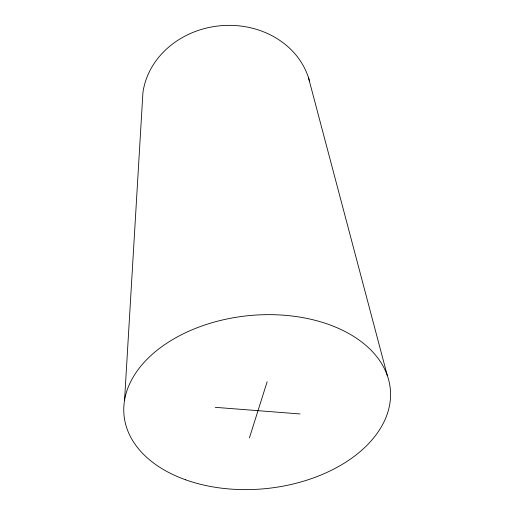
<?xml version="1.0" encoding="UTF-8"?>
<svg xmlns="http://www.w3.org/2000/svg" width="515" height="515" viewBox="0 0 515 515"><rect width="100%" height="100%" fill="white"/><g stroke="black" fill="none" stroke-linecap="round" stroke-linejoin="round"><path stroke-width="0.77" d="M124.553 400.258L142.919 92.616A84.795 74.295 -5.7 0 1 222.577 25.576A84.795 74.295 -5.7 0 1 309.515 81.164M249.415 437.911L267.163 381.692M215.238 407.333L300.058 413.957M308.401 77.392L387.325 375.564M185.58 479.793A133.784 86.9 -5.7 0 0 390.447 398.211A133.784 86.9 -5.7 0 0 195.462 328.416A133.784 86.9 -5.7 0 0 185.58 479.793"/></g></svg>
